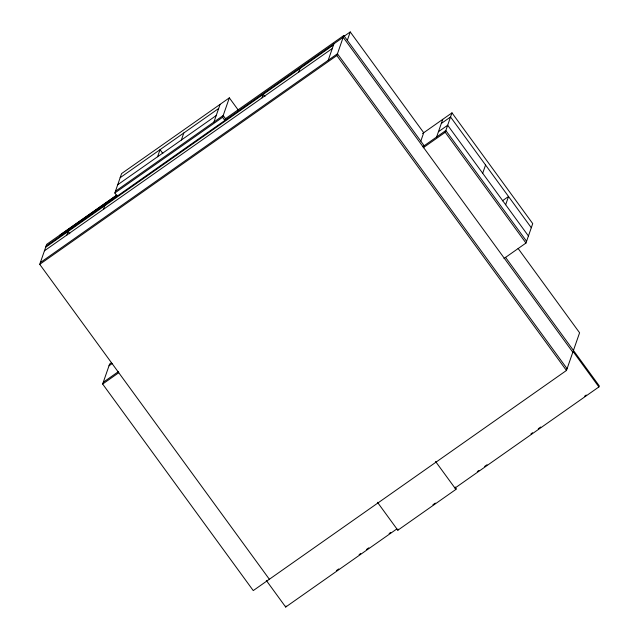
<?xml version="1.0" encoding="UTF-8"?>
<svg xmlns="http://www.w3.org/2000/svg" width="639" height="639" viewBox="0 0 639 639"><rect width="100%" height="100%" fill="white"/><g stroke="black" fill="none" stroke-linecap="round" stroke-linejoin="round"><path stroke-width="0.96" d="M269.362 579.261L39.73 264.338L46.703 244.322L116.897 194.991M66.895 235.024L68.125 231.486L69.795 233.786M103.598 209.225L104.828 205.686M117.129 196.157L114.828 193.01L121.594 173.576L229.345 97.855L238.531 110.459M157.577 156.747L160.038 149.678L162.825 153.504M181.348 140.037L183.808 132.976M518.109 248.467L579.589 332.783L566.466 370.468L253.252 590.58L102.655 384.047L109.62 364.022L111.234 362.896M213.953 122.017L220.104 104.357M114.828 193.01L222.58 117.288L229.345 97.855M262.054 97.871L263.284 94.332L264.961 96.633M298.764 72.071L299.995 68.541M328.198 60.274L333.941 43.787M39.73 264.338L336.833 55.545L343.798 35.528L424.176 145.748L423.561 147.513M347.328 40.321L350.244 31.95L423.721 132.728L420.813 141.091M436.589 137.026L442.739 119.365M423.226 147.753L445.215 132.297L451.981 112.863L532.734 223.618L525.969 243.044L503.987 258.499M266.319 580.476L285.689 607.05L286.064 605.988M482.693 173.257L485.568 165.014M505.657 204.752L508.532 196.508L502.366 200.838M377.449 502.27L397.833 530.226L398.201 529.172M455.343 487.022L454.976 488.084L598.903 386.938L599.27 385.876L505.513 257.301M397.833 530.226L455.926 489.394L456.302 488.34M120.164 177.698L218.666 108.478M117.704 184.767L216.206 115.539M115.443 191.245L223.195 115.523L226.062 119.461M343.798 35.528L225.447 118.702L224.872 120.436L222.58 117.288M59.627 235.392L116.57 195.374M344.078 36.279L350.244 31.95M46.088 246.087L343.183 37.294L572.824 352.217M45.673 247.261L333.534 44.97M44.442 250.8L332.304 48.5M40.345 262.573L337.448 53.78L567.081 368.703M422.555 133.543L451.981 112.863M441.301 123.487L450.543 116.985L531.305 227.74M438.434 131.73L447.675 125.236L528.429 235.983M109.005 365.796L112.232 363.527M423.026 146.555L445.83 130.532L526.584 241.278M103.27 382.282L118.574 371.523M102.655 384.047L118.758 372.721M336.378 570.627L338.814 568.918M359.102 554.66L360.723 553.518M366.403 549.532L368.839 547.815M389.127 533.557L390.748 532.415M477.301 471.598L478.923 470.456M484.618 466.454L487.054 464.737M530.969 433.881L532.591 432.739M538.286 428.737L540.722 427.02M584.637 396.164L586.259 395.022M285.689 607.05L396.875 528.916M432.899 504.786L435.319 503.085M445.215 132.297L525.969 243.044M573.071 351.506L598.903 386.938M336.833 55.545L566.466 370.468M435.542 461.446L455.926 489.394"/></g></svg>
